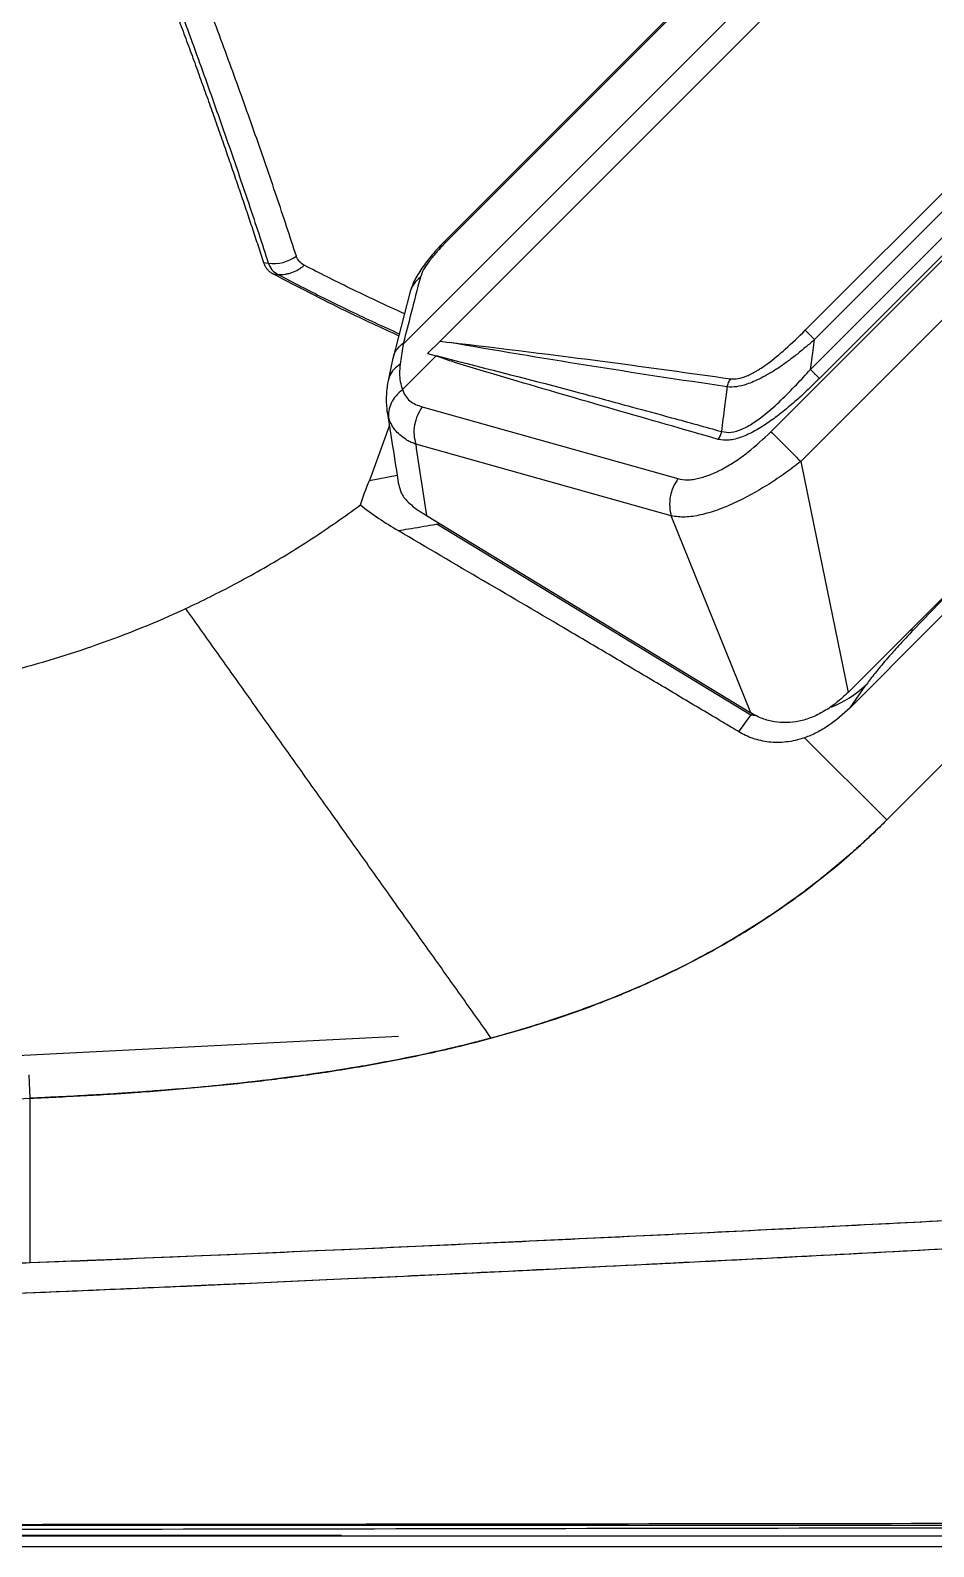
# Model space of a CAD drawing. Extents: x -2 to 78, y -19 to 124.
# Drawn here: x 61.17 to 67.36, y 0 to 10.39 of the extents above; entities that cross this region are included whole.
import ezdxf

# ---------------------------------------------------------------- set-up
doc = ezdxf.new("R2010")
doc.units = 0
doc.header["$MEASUREMENT"] = 0
doc.layers.add('1', color=4, linetype='Continuous')
doc.layers.add('GEOMETRY', color=2, linetype='Continuous', lineweight=25)

# ---------------------------------------------------------------- blocks, each defined once
blk = doc.blocks.new('2026 BEAM 220')
at = {"layer": 'GEOMETRY'}
for p, q in [((72.15, 14.68), (65.708, 8.238)), ((72.131, 14.429), (65.959, 8.257)), ((71.447, 14.397), (65.991, 8.941)), ((71.454, 14.39), (65.998, 8.934)), ((68.226, 7.636), (72.752, 12.162)), ((72.956, 11.958), (68.43, 7.432)), ((68.461, 8.331), (72.057, 11.927)), ((68.496, 8.062), (72.326, 11.892)), ((72.12, 11.863), (68.525, 8.268)), ((72.387, 11.83), (68.558, 8.001)), ((64.749, 8.795), (64.782, 8.791)), ((64.816, 8.717), (64.848, 8.714)), ((65.751, 8.588), (65.635, 8.135)), ((65.706, 8.236), (65.685, 8.098)), ((65.708, 8.238), (65.706, 8.236)), ((65.959, 8.257), (65.872, 8.171)), ((65.959, 8.257), (66.022, 8.248)), ((65.636, 8.139), (65.601, 7.975)), ((65.932, 8.156), (65.701, 7.925)), ((65.872, 8.171), (65.932, 8.156)), ((65.932, 8.156), (65.934, 8.155)), ((65.837, 7.807), (67.589, 7.315)), ((65.607, 7.725), (65.596, 7.776)), ((65.611, 7.674), (65.475, 7.302)), ((67.543, 7.059), (65.792, 7.55)), ((65.792, 7.55), (65.796, 7.522)), ((65.796, 7.522), (65.867, 7.062)), ((68.43, 7.432), (68.54, 6.896)), ((65.475, 7.302), (65.664, 7.339)), ((65.867, 7.062), (68.089, 5.71)), ((65.937, 7.004), (65.955, 7.008)), ((68.087, 5.696), (65.937, 7.004)), ((68.089, 5.71), (67.543, 7.059)), ((68.54, 6.896), (68.754, 5.851)), ((68.754, 5.851), (69.8, 6.897)), ((69.203, 6.279), (69.725, 6.822)), ((68.768, 5.746), (68.877, 5.9)), ((68.006, 5.581), (68.087, 5.696)), ((68.124, 5.69), (68.087, 5.696)), ((69.019, 4.977), (69.71, 5.668)), ((69.019, 4.977), (69.71, 5.668)), ((68.456, 5.54), (69.019, 4.977)), ((68.456, 5.54), (69.019, 4.977)), ((65.673, 3.494), (53.341, 2.87)), ((63.151, 3.071), (63.144, 3.231)), ((63.151, 1.943), (63.151, 3.071)), ((59.778, 0.148), (77.49, 0.148)), ((77.49, 0), (2.898, 0))]:
    blk.add_line(p, q, dxfattribs=at)
at = {"layer": 'GEOMETRY', "flags": 128}
for points in [[(65.991, 8.941), (65.991, 8.94), (65.998, 8.934)], [(68.496, 8.062), (68.512, 8.177), (68.525, 8.268)], [(69.203, 6.279), (69.182, 6.274), (69.176, 6.273)]]:
    blk.add_lwpolyline(points, dxfattribs=at)
at = {"layer": 'GEOMETRY'}
for centre, radius, start, end in [((64.818, 9.055), 0.267, 262.3982, 305.8416), ((65.941, 8.537), 0.196, 126.5037, 164.9202), ((68.32, 6.511), 0.826, 292.6252, 312.3201)]:
    blk.add_arc(centre, radius, start, end, dxfattribs=at)
for points, knots in [([(63.409, 12.395), (63.419, 12.37), (63.439, 12.32), (63.469, 12.246), (63.499, 12.172), (63.529, 12.099), (63.559, 12.025), (63.588, 11.952), (63.617, 11.879), (63.646, 11.807), (63.675, 11.735), (63.704, 11.663), (63.732, 11.591), (63.76, 11.52), (63.788, 11.449), (63.816, 11.378), (63.844, 11.307), (63.871, 11.237), (63.898, 11.167), (63.925, 11.097), (63.952, 11.027), (63.979, 10.958), (64.005, 10.889), (64.032, 10.82), (64.058, 10.751), (64.084, 10.683), (64.109, 10.615), (64.135, 10.547), (64.16, 10.48), (64.185, 10.412), (64.21, 10.345), (64.235, 10.278), (64.259, 10.212), (64.284, 10.145), (64.308, 10.079), (64.331, 10.013), (64.355, 9.948), (64.378, 9.882), (64.401, 9.817), (64.424, 9.753), (64.447, 9.688), (64.476, 9.604), (64.512, 9.502), (64.553, 9.382), (64.594, 9.262), (64.634, 9.144), (64.673, 9.026), (64.712, 8.91), (64.737, 8.833), (64.749, 8.795)], [0, 0, 0, 0, 0.01875, 0.0375, 0.05625, 0.075, 0.09375, 0.1125, 0.13125, 0.15, 0.16875, 0.187499, 0.206249, 0.224999, 0.243749, 0.262498, 0.281248, 0.299998, 0.318747, 0.337497, 0.356247, 0.374997, 0.393748, 0.412498, 0.431249, 0.45, 0.468751, 0.487501, 0.506252, 0.525002, 0.543752, 0.562502, 0.581252, 0.600001, 0.618751, 0.637501, 0.656251, 0.675, 0.69375, 0.712499, 0.731249, 0.749998, 0.785713, 0.821427, 0.857142, 0.892857, 0.928572, 0.964286, 1, 1, 1, 1]), ([(63.444, 12.391), (63.512, 12.225), (63.578, 12.061), (63.708, 11.738), (63.771, 11.578), (63.957, 11.106), (64.076, 10.798), (64.244, 10.348), (64.298, 10.2), (64.403, 9.907), (64.454, 9.762), (64.553, 9.477), (64.601, 9.337), (64.694, 9.061), (64.739, 8.924), (64.782, 8.791)], [0, 0, 0, 0, 0.125, 0.125, 0.25, 0.25, 0.5, 0.5, 0.625, 0.625, 0.75, 0.75, 0.875, 0.875, 1, 1, 1, 1]), ([(64.974, 8.839), (64.93, 8.973), (64.885, 9.11), (64.792, 9.387), (64.743, 9.528), (64.643, 9.813), (64.591, 9.957), (64.485, 10.249), (64.43, 10.397), (64.262, 10.846), (64.144, 11.153), (63.896, 11.783), (63.766, 12.106), (63.631, 12.438)], [0, 0, 0, 0, 0.125, 0.125, 0.25, 0.25, 0.375, 0.375, 0.5, 0.5, 0.75, 0.75, 1, 1, 1, 1]), ([(65.991, 8.941), (65.961, 8.91), (65.905, 8.851), (65.834, 8.758), (65.778, 8.668), (65.76, 8.614), (65.751, 8.588)], [0, 0, 0, 0, 0.2667824, 0.5213175, 0.7628012, 1, 1, 1, 1]), ([(65.998, 8.934), (65.977, 8.912), (65.937, 8.87), (65.885, 8.806), (65.842, 8.744), (65.83, 8.711), (65.824, 8.695)], [0, 0, 0, 0, 0.253425, 0.499607, 0.749437, 1, 1, 1, 1]), ([(64.749, 8.795), (64.75, 8.793), (64.752, 8.788), (64.755, 8.781), (64.758, 8.774), (64.761, 8.768), (64.765, 8.761), (64.77, 8.755), (64.774, 8.75), (64.779, 8.744), (64.784, 8.739), (64.79, 8.734), (64.796, 8.729), (64.802, 8.725), (64.809, 8.721), (64.813, 8.718), (64.816, 8.717)], [0, 0, 0, 0, 0.0714275, 0.1428539, 0.2142801, 0.2857067, 0.3571339, 0.428562, 0.499991, 0.5714206, 0.6428508, 0.7142813, 0.7857117, 0.8571417, 0.9285712, 1, 1, 1, 1]), ([(64.782, 8.791), (64.788, 8.774), (64.796, 8.759), (64.818, 8.733), (64.831, 8.723), (64.848, 8.714)], [0, 0, 0, 0, 0.5, 0.5, 1, 1, 1, 1]), ([(64.848, 8.714), (64.864, 8.713), (64.879, 8.713), (64.903, 8.716), (64.911, 8.718), (64.927, 8.721), (64.935, 8.724), (64.958, 8.731), (64.973, 8.738), (64.994, 8.751), (65.001, 8.755), (65.015, 8.765), (65.021, 8.77), (65.028, 8.776)], [0, 0, 0, 0, 0.25, 0.25, 0.375, 0.375, 0.5, 0.5, 0.75, 0.75, 0.875, 0.875, 1, 1, 1, 1]), ([(65.714, 8.444), (65.651, 8.473), (65.529, 8.529), (65.3, 8.638), (65.132, 8.723), (65.028, 8.776)], [0, 0, 0, 0, 0.290542, 0.5576841, 1, 1, 1, 1]), ([(64.816, 8.717), (64.984, 8.629), (65.283, 8.474), (65.556, 8.349), (65.676, 8.294)], [0, 0, 0, 0, 0.562678, 1, 1, 1, 1]), ([(64.848, 8.714), (64.848, 8.714), (64.953, 8.658), (65.12, 8.572), (65.399, 8.435), (65.568, 8.358), (65.679, 8.307)], [0, 0, 0, 0, 0.000001, 0.365261, 0.585834, 1, 1, 1, 1]), ([(65.824, 8.695), (65.802, 8.611), (65.764, 8.461), (65.725, 8.311), (65.708, 8.244)], [0, 0, 0, 0, 0.56, 1, 1, 1, 1]), ([(67.95, 7.999), (67.967, 7.998), (68, 7.997), (68.062, 8.017), (68.114, 8.044), (68.153, 8.068), (68.179, 8.085), (68.237, 8.127), (68.333, 8.207), (68.416, 8.287), (68.461, 8.331)], [0, 0, 0, 0, 0.117005, 0.234536, 0.360199, 0.405093, 0.451786, 0.500448, 0.726612, 1, 1, 1, 1]), ([(65.637, 8.137), (65.639, 8.145), (65.644, 8.17), (65.667, 8.208), (65.694, 8.233), (65.708, 8.244)], [0, 0, 0, 0, 0.1881072, 0.6001147, 1, 1, 1, 1]), ([(65.708, 8.244), (65.708, 8.245), (65.71, 8.245), (65.71, 8.243), (65.71, 8.242), (65.71, 8.241), (65.709, 8.24), (65.708, 8.239), (65.708, 8.238)], [0, 0, 0, 0, 0.262634, 0.531071, 0.668943, 0.786738, 0.893225, 1, 1, 1, 1]), ([(67.927, 7.943), (67.607, 7.991), (66.967, 8.087), (66.337, 8.194), (66.021, 8.247)], [0, 0, 0, 0, 0.4998965, 1, 1, 1, 1]), ([(66.023, 8.249), (66.384, 8.206), (67.031, 8.127), (67.669, 8.038), (67.95, 7.999)], [0, 0, 0, 0, 0.559996, 1, 1, 1, 1]), ([(68.525, 8.268), (68.515, 8.259), (68.496, 8.243), (68.467, 8.218), (68.437, 8.193), (68.407, 8.168), (68.366, 8.136), (68.319, 8.102), (68.273, 8.07), (68.244, 8.052), (68.229, 8.043), (68.223, 8.039), (68.199, 8.026), (68.16, 8.004), (68.107, 7.979), (68.05, 7.957), (67.987, 7.941), (67.947, 7.942), (67.927, 7.943)], [0, 0, 0, 0, 0.047708, 0.096688, 0.146809, 0.197928, 0.249893, 0.347838, 0.421271, 0.471482, 0.483259, 0.492609, 0.499558, 0.592818, 0.675836, 0.749812, 0.87358, 1, 1, 1, 1]), ([(67.865, 7.584), (67.39, 7.72), (66.791, 7.892), (66.162, 8.078), (65.998, 8.131), (65.952, 8.147), (65.938, 8.153), (65.934, 8.155)], [0, 0, 0, 0, 0.733813, 0.925342, 0.977269, 0.992279, 1, 1, 1, 1]), ([(65.935, 8.157), (65.935, 8.157), (65.936, 8.157), (65.936, 8.156), (65.939, 8.156), (65.949, 8.153), (66.277, 8.069), (66.719, 7.957), (67.243, 7.814), (67.568, 7.726), (67.775, 7.669), (67.889, 7.637)], [0, 0, 0, 0, 0.0000386, 0.0003312, 0.001135, 0.0041642, 0.0159415, 0.499832, 0.6813517, 0.8233637, 1, 1, 1, 1]), ([(65.685, 8.098), (65.67, 8.087), (65.64, 8.065), (65.611, 8.022), (65.605, 7.991), (65.602, 7.977)], [0, 0, 0, 0, 0.344487, 0.700708, 1, 1, 1, 1]), ([(65.685, 8.098), (65.683, 8.077), (65.68, 8.038), (65.684, 7.979), (65.695, 7.943), (65.701, 7.925)], [0, 0, 0, 0, 0.346455, 0.675338, 1, 1, 1, 1]), ([(68.558, 8.001), (68.529, 7.973), (68.474, 7.918), (68.387, 7.839), (68.301, 7.767), (68.21, 7.699), (68.118, 7.64), (68.024, 7.596), (67.936, 7.573), (67.889, 7.58), (67.865, 7.584)], [0, 0, 0, 0, 0.131695, 0.24934, 0.378329, 0.497693, 0.62718, 0.749961, 0.873946, 1, 1, 1, 1]), ([(67.889, 7.637), (67.91, 7.634), (67.95, 7.626), (68.027, 7.651), (68.106, 7.695), (68.197, 7.762), (68.296, 7.851), (68.399, 7.956), (68.465, 8.027), (68.496, 8.062)], [0, 0, 0, 0, 0.120842, 0.236017, 0.354466, 0.479568, 0.65493, 0.832373, 1, 1, 1, 1]), ([(65.601, 7.978), (65.596, 7.944), (65.586, 7.873), (65.592, 7.806), (65.596, 7.771)], [0, 0, 0, 0, 0.481861, 1, 1, 1, 1]), ([(65.701, 7.925), (65.685, 7.911), (65.654, 7.884), (65.622, 7.833), (65.604, 7.779), (65.606, 7.743), (65.607, 7.725)], [0, 0, 0, 0, 0.245821, 0.500072, 0.754284, 1, 1, 1, 1]), ([(65.701, 7.925), (65.707, 7.91), (65.719, 7.88), (65.75, 7.846), (65.79, 7.822), (65.821, 7.812), (65.837, 7.807)], [0, 0, 0, 0, 0.251345, 0.50094, 0.750409, 1, 1, 1, 1]), ([(65.701, 7.925), (65.701, 7.925), (65.701, 7.925), (65.701, 7.925), (65.701, 7.925)], [0, 0, 0, 0, 0.559936, 1, 1, 1, 1]), ([(67.889, 7.637), (67.896, 7.695), (67.909, 7.796), (67.922, 7.898), (67.927, 7.943)], [0, 0, 0, 0, 0.560611, 1, 1, 1, 1]), ([(65.595, 7.776), (65.608, 7.696), (65.635, 7.528), (65.661, 7.36), (65.675, 7.272)], [0, 0, 0, 0, 0.4756202, 1, 1, 1, 1]), ([(65.734, 7.577), (65.706, 7.597), (65.65, 7.636), (65.621, 7.695), (65.607, 7.725)], [0, 0, 0, 0, 0.495442, 1, 1, 1, 1]), ([(67.589, 7.315), (67.61, 7.311), (67.642, 7.305), (67.692, 7.309), (67.743, 7.319), (67.813, 7.341), (67.898, 7.382), (67.984, 7.434), (68.096, 7.514), (68.174, 7.588), (68.226, 7.636)], [0, 0, 0, 0, 0.125044, 0.187707, 0.251332, 0.373876, 0.501773, 0.624135, 0.751153, 1, 1, 1, 1]), ([(67.865, 7.584), (67.87, 7.592), (67.881, 7.609), (67.886, 7.628), (67.889, 7.637)], [0, 0, 0, 0, 0.5, 1, 1, 1, 1]), ([(65.792, 7.55), (65.782, 7.555), (65.761, 7.563), (65.743, 7.572), (65.733, 7.576)], [0, 0, 0, 0, 0.501136, 1, 1, 1, 1]), ([(68.43, 7.432), (68.396, 7.406), (68.325, 7.351), (68.212, 7.276), (68.095, 7.207), (67.976, 7.146), (67.857, 7.097), (67.743, 7.064), (67.634, 7.047), (67.574, 7.055), (67.543, 7.059)], [0, 0, 0, 0, 0.1141789, 0.2333537, 0.3556573, 0.4797289, 0.6049892, 0.7319486, 0.8624896, 1, 1, 1, 1]), ([(65.676, 7.275), (65.68, 7.256), (65.689, 7.215), (65.733, 7.155), (65.783, 7.118), (65.807, 7.099)], [0, 0, 0, 0, 0.30566, 0.652003, 1, 1, 1, 1]), ([(64.216, 6.425), (64.329, 6.478), (64.562, 6.594), (64.908, 6.79), (65.193, 6.976), (65.359, 7.095), (65.413, 7.135)], [0.1567636, 0.1567636, 0.1567636, 0.1567636, 0.213522, 0.276022, 0.338522, 0.3692584, 0.3692584, 0.3692584, 0.3692584]), ([(65.807, 7.099), (65.817, 7.093), (65.837, 7.08), (65.857, 7.068), (65.867, 7.062)], [0, 0, 0, 0, 0.500464, 1, 1, 1, 1]), ([(65.672, 6.959), (65.696, 6.963), (65.747, 6.971), (65.826, 6.985), (65.889, 6.996), (65.926, 7.002), (65.935, 7.004), (65.937, 7.004)], [0.93488761, 0.93488761, 0.93488761, 0.93488761, 0.94153089, 0.94934339, 0.95715589, 0.95910901, 0.95976828, 0.95976828, 0.95976828, 0.95976828]), ([(68.006, 5.581), (67.982, 5.596), (67.957, 5.61), (67.909, 5.639), (67.837, 5.682), (67.764, 5.725), (67.619, 5.811), (67.523, 5.869), (67.329, 5.984), (67.232, 6.041), (67.038, 6.156), (66.94, 6.213), (66.648, 6.386), (66.453, 6.5), (66.062, 6.729), (65.867, 6.844), (65.672, 6.959)], [0, 0, 0, 0, 0.03125, 0.03125, 0.0625, 0.125, 0.125, 0.25, 0.25, 0.375, 0.375, 0.5, 0.5, 0.75, 0.75, 1, 1, 1, 1]), ([(69.938, 6.917), (69.743, 6.722), (69.548, 6.526), (69.158, 6.136), (68.963, 5.941), (68.768, 5.746)], [0, 0, 0, 0, 0.5, 0.5, 1, 1, 1, 1]), ([(63.024, 6), (63.221, 6.051), (63.626, 6.174), (64.018, 6.333), (64.216, 6.425)], [0.72837277, 0.72837277, 0.72837277, 0.72837277, 0.74845557, 0.7700828, 0.7700828, 0.7700828, 0.7700828]), ([(66.309, 3.483), (66.239, 3.582), (66.099, 3.779), (65.889, 4.074), (65.679, 4.369), (65.469, 4.664), (65.26, 4.959), (65.05, 5.253), (64.841, 5.547), (64.633, 5.84), (64.424, 6.133), (64.286, 6.328), (64.216, 6.425)], [0, 0, 0, 0, 0.1, 0.199999, 0.299999, 0.4, 0.5, 0.599998, 0.699997, 0.799997, 0.899999, 1, 1, 1, 1]), ([(69.203, 6.279), (69.166, 6.241), (69.132, 6.204), (69.082, 6.149), (69.066, 6.131), (69.034, 6.096), (69.019, 6.079), (68.991, 6.046), (68.978, 6.03), (68.954, 6), (68.942, 5.986), (68.91, 5.945), (68.892, 5.921), (68.877, 5.9)], [0, 0, 0, 0, 0.25, 0.25, 0.375, 0.375, 0.5, 0.5, 0.625, 0.625, 0.75, 0.75, 1, 1, 1, 1]), ([(69.203, 6.279), (69.166, 6.241), (69.132, 6.204), (69.082, 6.149), (69.066, 6.131), (69.034, 6.096), (69.019, 6.079), (68.991, 6.046), (68.978, 6.03), (68.954, 6), (68.942, 5.986), (68.91, 5.945), (68.892, 5.921), (68.877, 5.9)], [0, 0, 0, 0, 0.25, 0.25, 0.375, 0.375, 0.5, 0.5, 0.625, 0.625, 0.75, 0.75, 1, 1, 1, 1]), ([(68.754, 5.851), (68.727, 5.826), (68.676, 5.778), (68.591, 5.72), (68.505, 5.677), (68.418, 5.651), (68.332, 5.641), (68.248, 5.647), (68.164, 5.669), (68.115, 5.696), (68.089, 5.71)], [0, 0, 0, 0, 0.127804, 0.249051, 0.366383, 0.482705, 0.600436, 0.724414, 0.856966, 1, 1, 1, 1]), ([(68.768, 5.746), (68.722, 5.7), (68.673, 5.659), (68.607, 5.615), (68.594, 5.606), (68.567, 5.59), (68.553, 5.583), (68.512, 5.562), (68.484, 5.55), (68.456, 5.54)], [0, 0, 0, 0, 0.5, 0.5, 0.625, 0.625, 0.75, 0.75, 1, 1, 1, 1]), ([(68.768, 5.746), (68.722, 5.7), (68.673, 5.659), (68.607, 5.615), (68.594, 5.606), (68.567, 5.59), (68.553, 5.583), (68.512, 5.562), (68.484, 5.55), (68.456, 5.54)], [0, 0, 0, 0, 0.5, 0.5, 0.625, 0.625, 0.75, 0.75, 1, 1, 1, 1]), ([(68.087, 5.696), (68.087, 5.696), (68.092, 5.699), (68.096, 5.702), (68.1, 5.704)], [0, 0, 0, 0, 0.000095, 1, 1, 1, 1]), ([(68.456, 5.54), (68.413, 5.525), (68.372, 5.516), (68.311, 5.509), (68.29, 5.507), (68.25, 5.507), (68.231, 5.508), (68.173, 5.515), (68.137, 5.524), (68.086, 5.542), (68.069, 5.548), (68.036, 5.564), (68.021, 5.572), (68.006, 5.581)], [0, 0, 0, 0, 0.25, 0.25, 0.375, 0.375, 0.5, 0.5, 0.75, 0.75, 0.875, 0.875, 1, 1, 1, 1]), ([(63.151, 3.071), (63.287, 3.077), (63.416, 3.084), (63.6, 3.094), (63.66, 3.097), (63.733, 3.102), (63.747, 3.103), (63.765, 3.104), (63.769, 3.104), (63.774, 3.105), (63.776, 3.105), (63.78, 3.105), (63.782, 3.105), (63.793, 3.106), (63.802, 3.107), (63.847, 3.11), (63.882, 3.112), (64.2, 3.135), (64.466, 3.16), (64.777, 3.196), (64.838, 3.203), (64.902, 3.212), (64.905, 3.212), (64.913, 3.213), (64.917, 3.214), (64.93, 3.216), (64.939, 3.217), (64.965, 3.22), (64.983, 3.223), (65.035, 3.23), (65.07, 3.235), (65.241, 3.259), (65.375, 3.281), (65.635, 3.328), (65.762, 3.353), (65.916, 3.387), (65.946, 3.394), (65.992, 3.404), (66.007, 3.407), (66.026, 3.412), (66.029, 3.413), (66.035, 3.414), (66.037, 3.415), (66.042, 3.416), (66.044, 3.416), (66.054, 3.419), (66.063, 3.421), (66.139, 3.439), (66.206, 3.456), (66.537, 3.543), (66.787, 3.623), (67.054, 3.724), (67.083, 3.736), (67.127, 3.753), (67.144, 3.76), (67.176, 3.772), (67.191, 3.779), (67.27, 3.812), (67.333, 3.838), (67.517, 3.922), (67.636, 3.98), (67.868, 4.104), (67.98, 4.169), (68.103, 4.246), (68.116, 4.254), (68.143, 4.272), (68.158, 4.281), (68.2, 4.308), (68.227, 4.327), (68.31, 4.383), (68.364, 4.421), (68.631, 4.617), (68.831, 4.789), (69.019, 4.977)], [0, 0, 0, 0, 0.0436379, 0.0436379, 0.0654569, 0.0654569, 0.0709116, 0.0709116, 0.0722753, 0.0722753, 0.0729572, 0.0729572, 0.073639, 0.073639, 0.0763664, 0.0763664, 0.0872759, 0.0872759, 0.1745517, 0.1745517, 0.1963707, 0.1963707, 0.1977344, 0.1977344, 0.199098, 0.199098, 0.2018254, 0.2018254, 0.2072801, 0.2072801, 0.2181896, 0.2181896, 0.2618276, 0.2618276, 0.3054655, 0.3054655, 0.316375, 0.316375, 0.3218297, 0.3218297, 0.3231934, 0.3231934, 0.3238752, 0.3238752, 0.3245571, 0.3245571, 0.3272844, 0.3272844, 0.3491034, 0.3491034, 0.4363793, 0.4363793, 0.4472887, 0.4472887, 0.4527435, 0.4527435, 0.4581982, 0.4581982, 0.4800172, 0.4800172, 0.5236551, 0.5236551, 0.567293, 0.567293, 0.5727478, 0.5727478, 0.5782025, 0.5782025, 0.589112, 0.589112, 0.610931, 0.610931, 0.6982068, 0.6982068, 0.6982068, 0.6982068]), ([(69.019, 4.977), (69.002, 4.96), (68.969, 4.927), (68.9, 4.861), (68.778, 4.748), (68.525, 4.533), (68.139, 4.257), (67.643, 3.975), (67.123, 3.743), (66.675, 3.587), (66.401, 3.508), (66.309, 3.483)], [0, 0, 0, 0, 0.0078125, 0.015625, 0.03125, 0.0625, 0.125, 0.1875, 0.25, 0.3125, 0.3437609, 0.3437609, 0.3437609, 0.3437609]), ([(69.019, 4.977), (69.008, 4.966), (68.986, 4.943), (68.952, 4.91), (68.917, 4.877), (68.883, 4.845), (68.848, 4.813), (68.813, 4.781), (68.777, 4.75), (68.742, 4.719), (68.706, 4.688), (68.669, 4.657), (68.633, 4.627), (68.596, 4.597), (68.559, 4.568), (68.522, 4.539), (68.484, 4.51), (68.446, 4.481), (68.408, 4.453), (68.37, 4.425), (68.331, 4.398), (68.292, 4.371), (68.253, 4.344), (68.213, 4.317), (68.173, 4.291), (68.069, 4.224), (67.896, 4.119), (67.647, 3.985), (67.388, 3.861), (67.179, 3.773), (67.024, 3.713), (66.926, 3.676), (66.827, 3.641), (66.726, 3.607), (66.624, 3.575), (66.521, 3.543), (66.416, 3.512), (66.345, 3.493), (66.309, 3.483)], [0, 0, 0, 0, 0.015169, 0.030327, 0.045476, 0.060617, 0.075751, 0.09088, 0.106004, 0.121125, 0.136244, 0.151363, 0.166482, 0.181602, 0.196726, 0.211854, 0.226987, 0.242128, 0.257276, 0.272433, 0.2876, 0.302779, 0.317971, 0.333177, 0.348398, 0.363635, 0.452286, 0.542296, 0.63388, 0.727241, 0.760134, 0.793355, 0.826914, 0.860816, 0.895069, 0.929679, 0.964654, 1, 1, 1, 1]), ([(66.309, 3.483), (66.291, 3.478), (66.255, 3.469), (66.2, 3.454), (66.145, 3.44), (66.089, 3.427), (65.935, 3.39), (65.674, 3.334), (65.3, 3.268), (64.865, 3.204), (64.356, 3.148), (63.912, 3.113), (63.578, 3.092), (63.369, 3.081), (63.225, 3.075), (63.151, 3.071)], [0, 0, 0, 0, 0.017642, 0.03538, 0.053213, 0.071143, 0.08917, 0.202671, 0.321553, 0.445952, 0.61653, 0.802736, 0.864821, 0.930574, 1, 1, 1, 1]), ([(60.367, 2.988), (60.556, 2.995), (60.769, 3.002), (61.125, 3.013), (61.249, 3.016), (61.413, 3.02), (61.446, 3.021), (61.487, 3.022), (61.496, 3.022), (61.506, 3.022), (61.508, 3.022), (61.511, 3.022), (61.513, 3.022), (61.518, 3.022), (61.522, 3.022), (61.54, 3.023), (61.554, 3.023), (61.626, 3.025), (61.683, 3.026), (61.798, 3.029), (61.855, 3.03), (61.941, 3.033), (61.969, 3.033), (62.012, 3.034), (62.027, 3.035), (62.048, 3.035), (62.055, 3.035), (62.066, 3.036), (62.07, 3.036), (62.077, 3.036), (62.081, 3.036), (62.216, 3.039), (62.336, 3.043), (62.502, 3.047), (62.555, 3.049), (62.617, 3.051), (62.63, 3.051), (62.644, 3.052), (62.646, 3.052), (62.65, 3.052), (62.652, 3.052), (62.658, 3.052), (62.662, 3.053), (62.674, 3.053), (62.682, 3.053), (62.723, 3.055), (62.754, 3.056), (62.913, 3.061), (63.034, 3.066), (63.151, 3.071)], [0.6982068, 0.6982068, 0.6982068, 0.6982068, 0.7736551, 0.7736551, 0.8113793, 0.8113793, 0.8208103, 0.8208103, 0.8231681, 0.8231681, 0.8237575, 0.8237575, 0.8243469, 0.8243469, 0.8255258, 0.8255258, 0.8302413, 0.8302413, 0.8491034, 0.8491034, 0.8679655, 0.8679655, 0.8773965, 0.8773965, 0.882112, 0.882112, 0.8844698, 0.8844698, 0.8856487, 0.8856487, 0.8868276, 0.8868276, 0.9245517, 0.9245517, 0.9434138, 0.9434138, 0.9481293, 0.9481293, 0.9487187, 0.9487187, 0.9493082, 0.9493082, 0.9504871, 0.9504871, 0.9528448, 0.9528448, 0.9622759, 0.9622759, 1, 1, 1, 1]), ([(77.485, 2.729), (77.445, 2.726), (77.364, 2.718), (77.242, 2.708), (77.116, 2.697), (76.989, 2.687), (76.858, 2.676), (76.725, 2.666), (76.489, 2.648), (76.146, 2.623), (75.762, 2.598), (75.44, 2.578), (75.184, 2.561), (74.928, 2.546), (74.672, 2.53), (74.416, 2.514), (74.16, 2.498), (73.592, 2.464), (72.71, 2.412), (71.516, 2.344), (70.421, 2.284), (69.427, 2.232), (68.533, 2.186), (67.638, 2.142), (66.742, 2.099), (65.846, 2.058), (64.948, 2.018), (64.05, 1.979), (63.451, 1.955), (63.151, 1.943)], [0, 0, 0, 0, 0.008394, 0.016966, 0.025717, 0.034647, 0.043756, 0.053044, 0.062511, 0.093241, 0.125022, 0.142874, 0.160728, 0.178585, 0.196445, 0.214307, 0.232172, 0.25004, 0.333307, 0.416644, 0.50005, 0.562369, 0.624737, 0.687156, 0.749624, 0.812142, 0.874711, 0.93733, 1, 1, 1, 1]), ([(51.149, 1.368), (53.136, 1.407), (55.273, 1.461), (57.7, 1.537), (57.844, 1.542), (58.133, 1.551), (58.28, 1.556), (58.723, 1.571), (59.024, 1.581), (59.637, 1.603), (59.95, 1.614), (60.427, 1.631), (60.587, 1.637), (60.911, 1.65), (61.073, 1.656), (61.905, 1.688), (62.626, 1.717), (63.596, 1.758), (63.794, 1.767), (64.096, 1.78), (64.197, 1.784), (64.351, 1.791), (64.402, 1.794), (64.51, 1.798), (64.565, 1.801), (65.079, 1.824), (65.638, 1.85), (66.633, 1.898), (66.991, 1.915), (67.422, 1.937), (67.471, 1.939), (67.568, 1.944), (67.617, 1.947), (67.765, 1.954), (67.861, 1.959), (68.145, 1.973), (68.328, 1.983), (69.207, 2.029), (69.801, 2.061), (70.407, 2.095), (70.522, 2.102), (70.683, 2.111), (70.735, 2.114), (70.836, 2.119), (70.885, 2.122), (71.121, 2.135), (71.308, 2.146), (71.859, 2.178), (72.216, 2.199), (72.91, 2.241), (73.246, 2.261), (73.734, 2.292), (73.895, 2.302), (74.131, 2.316), (74.21, 2.321), (74.362, 2.331), (74.435, 2.336), (75.071, 2.376), (75.459, 2.402), (75.776, 2.423), (75.838, 2.427), (75.858, 2.428), (75.86, 2.428), (75.863, 2.429), (75.865, 2.429), (75.871, 2.429), (75.875, 2.429), (75.886, 2.43), (75.894, 2.431), (75.932, 2.433), (75.963, 2.435), (76.054, 2.441), (76.115, 2.445), (76.297, 2.457), (76.417, 2.465), (76.65, 2.481), (76.765, 2.488), (77.097, 2.511), (77.306, 2.525), (77.502, 2.538)], [0, 0, 0, 0, 0.125, 0.125, 0.132812, 0.132812, 0.140625, 0.140625, 0.15625, 0.15625, 0.171875, 0.171875, 0.179688, 0.179688, 0.1875, 0.1875, 0.21875, 0.21875, 0.226562, 0.226562, 0.230469, 0.230469, 0.232422, 0.232422, 0.234375, 0.234375, 0.25, 0.25, 0.257812, 0.257812, 0.258789, 0.258789, 0.259766, 0.259766, 0.261719, 0.261719, 0.265625, 0.265625, 0.28125, 0.28125, 0.285156, 0.285156, 0.287109, 0.287109, 0.289062, 0.289062, 0.296875, 0.296875, 0.3125, 0.3125, 0.328125, 0.328125, 0.335938, 0.335938, 0.339844, 0.339844, 0.34375, 0.34375, 0.375, 0.375, 0.390625, 0.390625, 0.392578, 0.392578, 0.394531, 0.394531, 0.398438, 0.398438, 0.40625, 0.40625, 0.4375, 0.4375, 0.5, 0.5, 0.625, 0.625, 0.75, 0.75, 1, 1, 1, 1]), ([(51.149, 1.368), (55.238, 1.449), (59.326, 1.576), (67.498, 1.925), (71.583, 2.146), (75.665, 2.415)], [0, 0, 0, 0, 0.5, 0.5, 1, 1, 1, 1]), ([(63.151, 1.943), (62.998, 1.937), (62.692, 1.924), (62.233, 1.906), (61.773, 1.889), (61.314, 1.871), (60.854, 1.855), (60.393, 1.838), (59.933, 1.822), (59.472, 1.806), (59.012, 1.791), (58.551, 1.776), (58.089, 1.761), (57.628, 1.747), (57.166, 1.733), (56.704, 1.72), (56.242, 1.707), (55.78, 1.694), (55.317, 1.681), (54.854, 1.669), (54.391, 1.658), (53.928, 1.647), (53.465, 1.636), (53.001, 1.625), (52.537, 1.615), (52.073, 1.605), (51.609, 1.596), (51.299, 1.59), (51.144, 1.587)], [0, 0, 0, 0, 0.0382498, 0.0765163, 0.1147996, 0.1530996, 0.1914165, 0.2297502, 0.2681007, 0.3064682, 0.3448526, 0.3832539, 0.4216721, 0.4601074, 0.4985597, 0.537029, 0.5755154, 0.6140189, 0.6525396, 0.6910773, 0.7296323, 0.7682044, 0.8067938, 0.8454005, 0.8840244, 0.9226656, 0.9613241, 1, 1, 1, 1]), ([(77.441, 0.144), (77.438, 0.144), (77.435, 0.144), (77.429, 0.144), (77.419, 0.144), (77.398, 0.143), (77.356, 0.143), (77.271, 0.143), (77.101, 0.143), (76.762, 0.142), (76.083, 0.141), (74.725, 0.138), (73.561, 0.135), (71.233, 0.131), (69.681, 0.128), (65.025, 0.12), (61.921, 0.115), (55.713, 0.108), (52.61, 0.106), (46.402, 0.103), (43.298, 0.102), (37.09, 0.102), (33.986, 0.103), (27.778, 0.106), (24.675, 0.108), (18.467, 0.115), (15.363, 0.12), (9.155, 0.13), (6.051, 0.137), (2.947, 0.144)], [0, 0, 0, 0, 0.000122, 0.000122, 0.000244, 0.000488, 0.000977, 0.001953, 0.003906, 0.007813, 0.015625, 0.03125, 0.0625, 0.0625, 0.125, 0.125, 0.25, 0.25, 0.375, 0.375, 0.5, 0.5, 0.625, 0.625, 0.75, 0.75, 0.875, 0.875, 1, 1, 1, 1]), ([(77.49, 0.168), (77.444, 0.168), (77.398, 0.168), (77.305, 0.168), (77.167, 0.168), (76.844, 0.167), (76.198, 0.166), (74.907, 0.165), (72.324, 0.161), (70.11, 0.159), (65.682, 0.153), (62.73, 0.15), (59.778, 0.148)], [0, 0, 0, 0, 0.007812, 0.007812, 0.015625, 0.03125, 0.0625, 0.125, 0.25, 0.5, 0.5, 1, 1, 1, 1]), ([(2.898, 0.074), (2.922, 0.074), (2.947, 0.074), (2.995, 0.074), (3.068, 0.074), (3.238, 0.074), (3.578, 0.074), (4.258, 0.074), (5.618, 0.074), (6.783, 0.074), (9.114, 0.074), (10.668, 0.075), (15.33, 0.075), (18.438, 0.075), (27.762, 0.076), (33.978, 0.076), (46.41, 0.076), (52.626, 0.076), (61.95, 0.075), (65.058, 0.075), (69.72, 0.075), (71.274, 0.074), (73.605, 0.074), (74.77, 0.074), (76.13, 0.074), (76.81, 0.074), (77.15, 0.074), (77.32, 0.074), (77.393, 0.074), (77.441, 0.074), (77.466, 0.074), (77.49, 0.074)], [0, 0, 0, 0, 0.000977, 0.000977, 0.001953, 0.003906, 0.007812, 0.015625, 0.03125, 0.0625, 0.0625, 0.125, 0.125, 0.25, 0.25, 0.5, 0.5, 0.75, 0.75, 0.875, 0.875, 0.9375, 0.9375, 0.96875, 0.984375, 0.992187, 0.996094, 0.998047, 0.999023, 0.999023, 1, 1, 1, 1]), ([(65.284, 0.076), (65.186, 0.076), (64.421, 0.076), (62.99, 0.076), (60.99, 0.076), (58.99, 0.076), (56.99, 0.076), (54.323, 0.076), (51.657, 0.076), (48.99, 0.076), (46.99, 0.076), (44.99, 0.076), (42.99, 0.076), (41.391, 0.076), (40.458, 0.076), (40.192, 0.076)], [0, 0, 0, 0, 0.011726, 0.091434, 0.171142, 0.25085, 0.330558, 0.410266, 0.569682, 0.64939, 0.729098, 0.808806, 0.888514, 0.968222, 1, 1, 1, 1]), ([(40.192, 0.076), (40.193, 0.076), (40.194, 0.076), (43.025, 0.076), (45.872, 0.076), (49.093, 0.076), (49.451, 0.076), (50.169, 0.076), (50.528, 0.076), (51.61, 0.076), (52.335, 0.076), (54.522, 0.076), (55.995, 0.076), (57.856, 0.075), (58.229, 0.075), (58.977, 0.075), (59.352, 0.075), (60.487, 0.075), (61.253, 0.075), (63.582, 0.075), (65.174, 0.075), (67.213, 0.075), (67.623, 0.075), (68.448, 0.075), (68.865, 0.075), (70.132, 0.075), (70.997, 0.074), (72.104, 0.074), (72.327, 0.074), (72.775, 0.074), (73, 0.074), (73.681, 0.074), (74.144, 0.074), (75.084, 0.074), (75.561, 0.074), (76.293, 0.074), (76.54, 0.074), (76.914, 0.074), (77.039, 0.074), (77.228, 0.074), (77.292, 0.074), (77.371, 0.074), (77.387, 0.074), (77.411, 0.074), (77.419, 0.074), (77.435, 0.074), (77.442, 0.074), (77.452, 0.074), (77.455, 0.074), (77.462, 0.074), (77.466, 0.074), (77.476, 0.074), (77.483, 0.074), (77.49, 0.074)], [0.4999644, 0.4999644, 0.4999644, 0.4999644, 0.5, 0.5, 0.625, 0.625, 0.640625, 0.640625, 0.65625, 0.65625, 0.6875, 0.6875, 0.75, 0.75, 0.765625, 0.765625, 0.78125, 0.78125, 0.8125, 0.8125, 0.875, 0.875, 0.890625, 0.890625, 0.90625, 0.90625, 0.9375, 0.9375, 0.9453125, 0.9453125, 0.953125, 0.953125, 0.96875, 0.96875, 0.984375, 0.984375, 0.9921875, 0.9921875, 0.9960938, 0.9960938, 0.9980469, 0.9980469, 0.9985352, 0.9985352, 0.9987793, 0.9987793, 0.9990234, 0.9990234, 0.9992676, 0.9992676, 0.9995117, 0.9995117, 1, 1, 1, 1])]:
    blk.add_open_spline(points, degree=3, knots=knots, dxfattribs=at)
for points in [[(65.028, 8.776), (65.001, 8.79), (64.983, 8.811), (64.974, 8.839)], [(68.525, 8.268), (68.518, 8.274), (68.505, 8.287), (68.487, 8.305), (68.472, 8.32), (68.465, 8.328), (68.461, 8.331)], [(67.927, 7.943), (67.93, 7.953), (67.935, 7.973), (67.945, 7.99), (67.95, 7.999)], [(68.558, 8.001), (68.554, 8.005), (68.547, 8.012), (68.532, 8.027), (68.515, 8.044), (68.503, 8.056), (68.496, 8.062)], [(65.837, 7.807), (65.825, 7.788), (65.801, 7.75), (65.782, 7.683), (65.777, 7.614), (65.787, 7.572), (65.792, 7.55)], [(68.226, 7.636), (68.238, 7.625), (68.262, 7.601), (68.315, 7.548), (68.373, 7.49), (68.411, 7.451), (68.43, 7.432)], [(65.413, 7.135), (65.431, 7.189), (65.452, 7.245), (65.475, 7.302)], [(67.589, 7.315), (67.577, 7.296), (67.553, 7.258), (67.534, 7.191), (67.529, 7.122), (67.538, 7.08), (67.543, 7.059)], [(65.413, 7.135), (65.494, 7.071), (65.581, 7.012), (65.672, 6.959)], [(66.309, 3.483), (66.052, 3.414), (65.533, 3.3), (64.743, 3.185), (63.948, 3.112), (63.417, 3.083), (63.151, 3.071)], [(75.654, 2.591), (71.488, 2.327), (67.321, 2.111), (63.151, 1.943)], [(75.654, 2.591), (71.488, 2.327), (67.321, 2.111), (63.151, 1.943)], [(63.151, 1.943), (59.151, 1.781), (55.148, 1.663), (51.144, 1.587)]]:
    blk.add_open_spline(points, degree=3, dxfattribs=at)

msp = doc.modelspace()

# ---------------------------------------------------------------- block references
at = {"layer": '1'}
msp.add_blockref('2026 BEAM 220', (-1.98, 0), dxfattribs=at)

doc.saveas('drawing.dxf')
